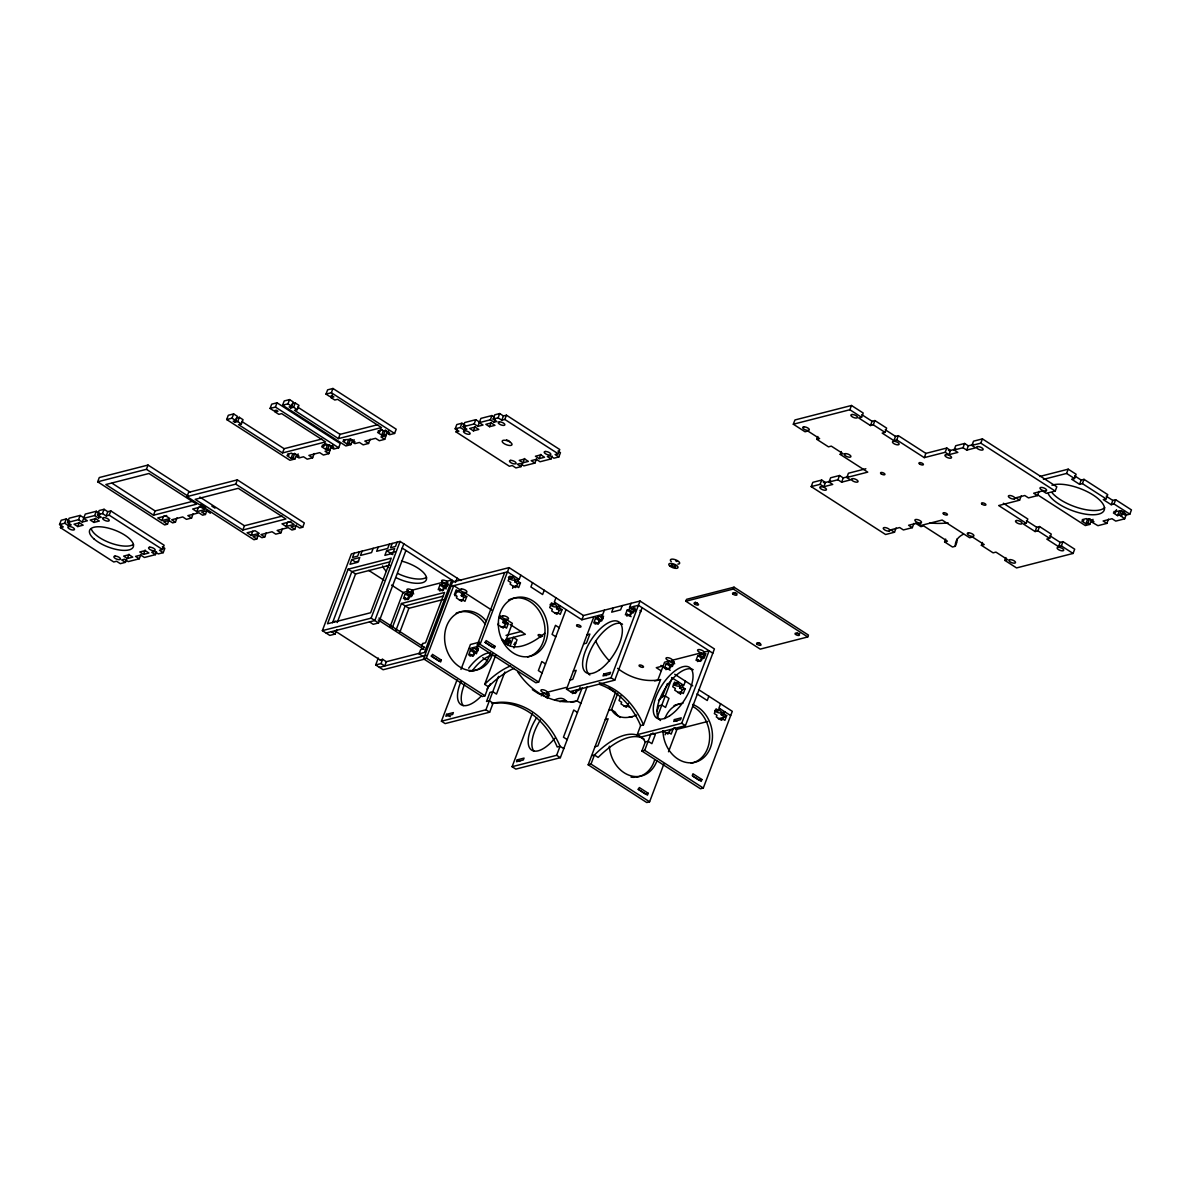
<?xml version="1.0" encoding="UTF-8"?>
<svg xmlns="http://www.w3.org/2000/svg" width="1191" height="1191" viewBox="0 0 1191 1191"><rect width="100%" height="100%" fill="white"/><g stroke="black" fill="none" stroke-linecap="round" stroke-linejoin="round"><path stroke-width="1.5" d="M422.701 643.512L421.644 646.356L422.731 643.512L425.529 642.783L444.541 592.478L401.441 603.509L392.271 627.806M61.515 524.814L60.443 527.658L63.272 526.928L59.55 524.546L61.158 520.273L66.279 518.963L70.001 521.36M59.55 524.546L64.671 523.221L66.279 518.963M64.671 523.221L68.393 525.618L71.222 524.903L67.5 522.507L69.108 518.234L80.154 515.42L83.861 517.802M68.393 525.618L69.465 522.775M67.5 522.507L78.532 519.678L80.154 515.42M77.757 526.571L83.147 525.186L79.425 522.789L74.05 524.174L77.757 526.571L79.38 522.313M78.532 519.678L82.253 522.075L85.261 514.095L96.307 511.267L100.029 513.663M169.077 519.931L167.469 524.189L164.641 524.918L97.677 481.804L99.285 477.546L148.026 465.056L190.084 492.121M82.253 522.075L87.375 520.765L83.653 518.368L94.699 515.539L96.307 511.267M93.925 522.432L99.315 521.048L95.593 518.651L90.203 520.035L93.925 522.432L95.533 518.174M94.699 515.539L98.421 517.936L101.25 517.207L97.528 514.81L99.136 510.552L104.079 509.286L107.786 511.683L110.808 510.909L164.12 545.24L162.497 549.498L159.49 550.272L163.212 552.669L164.82 548.396L162.348 546.803M98.421 517.936L99.493 515.093M97.528 514.81L102.456 513.544L104.079 509.286M102.456 513.544L106.178 515.941L107.786 511.683M106.178 515.941L109.185 515.167L110.808 510.909M97.677 481.804L146.419 469.314L148.026 465.056M60.443 527.658L113.755 561.988L116.584 561.259L120.306 563.656L125.427 562.346L126.499 559.502M127.363 558.505L132.737 557.12L129.03 554.723L123.641 556.108L127.363 558.505L128.97 554.232M153.505 515.212L196.604 504.165L148.949 473.497L105.865 484.529L153.505 515.212L155.113 510.939L192.823 501.277M125.427 562.346L121.705 559.949L124.534 559.219L128.256 561.616L139.287 558.787L140.895 554.53M143.516 554.366L148.905 552.981L145.183 550.584L139.794 551.969L143.516 554.366L145.123 550.093M161.887 520.601L169.896 518.547L165.802 515.911L157.778 517.966L161.887 520.601L163.495 516.343L166.695 515.524M139.287 558.787L135.566 556.391L140.687 555.08L144.409 557.477L155.455 554.649L156.527 551.805M167.469 524.189L163.748 521.792L168.869 520.482L172.591 522.879L175.419 522.164L177.027 517.891M258.402 534.744L256.78 539.002L253.966 539.731L187.002 496.617L188.61 492.359L237.351 479.869L304.315 522.983L302.708 527.241L299.7 528.015L295.978 525.618L291.036 526.884L294.758 529.28L296.365 525.023M296.544 454.724L294.936 458.982L289.919 460.262L226.677 419.545L228.285 415.287L233.63 413.917L237.351 416.314L235.744 420.572L233.228 421.227L234.865 422.284L237.694 421.554L241.416 423.951L243.024 419.694L239.302 417.297L236.473 418.011L234.865 422.284M175.419 522.164L171.698 519.767L182.729 516.939L186.451 519.336L191.572 518.025L193.18 513.753M226.677 419.545L232.022 418.175L233.63 413.917M196.783 511.668L204.792 509.614L200.698 506.964L192.689 509.019L196.783 511.668L198.391 507.396L201.592 506.577M237.694 421.554L239.302 417.297M191.572 518.025L187.85 515.629L198.897 512.8L202.619 515.197L205.433 514.467L207.055 510.21M187.002 496.617L235.744 484.127L237.351 479.869M275.151 411.952L277.95 411.237L276.312 410.18L273.796 410.821L270.074 408.424L271.697 404.166L277.027 402.796L340.269 443.514L338.661 447.786L333.659 449.067L331.798 447.861L332.87 445.032M270.074 408.424L275.419 407.069L277.027 402.796M354.069 439.598L352.998 442.427L355.007 441.921L350.898 439.285L343.41 439.866L344.899 440.819L342.889 441.34L346.998 443.975L348.606 439.717L350.601 439.196L352.462 440.402L350.854 444.66L345.837 445.94L282.595 405.223L284.202 400.965L289.547 399.595L293.269 401.992L291.661 406.25L289.145 406.89L290.783 407.947L293.611 407.233L297.333 409.63L298.941 405.357L295.219 402.96L292.391 403.689L290.783 407.947M282.595 405.223L287.939 403.853L289.547 399.595M242.83 530.025L285.914 518.978L238.274 488.31L195.19 499.342L242.83 530.025L244.438 525.752L282.148 516.105M293.611 407.233L295.219 402.96M251.212 535.414L259.221 533.36L255.112 530.724L247.103 532.779L251.212 535.414L252.82 531.156M241.416 423.951L238.587 424.666L282.505 452.952L284.113 448.694L321.823 439.032M294.981 453.607L292.971 454.113L291.497 453.161L287.493 454.188L288.966 455.141L286.971 455.662L291.066 458.297L292.673 454.039L294.683 453.518L299.075 456.242L297.08 456.763L298.152 453.92M291.066 458.297L293.075 457.791L294.683 453.518M256.78 539.002L253.073 536.62L258.179 535.295L261.901 537.692L264.73 536.977L266.337 532.705M332.155 394.787L331.083 397.63L333.882 396.916L332.244 395.859L329.728 396.499L326.006 394.102L327.614 389.844L332.959 388.474L396.201 429.192L394.593 433.45L389.576 434.745L387.715 433.539L388.787 430.695M326.006 394.102L331.351 392.732L332.959 388.474M264.73 536.977L261.008 534.58L272.054 531.752L275.776 534.149L280.897 532.839L282.505 528.566M286.108 526.482L294.117 524.427L290.023 521.777L281.999 523.832L286.108 526.482L287.716 522.209L290.917 521.39M297.08 456.763L298.941 457.954L303.511 456.778L307.233 459.175L312.623 457.806L314.23 453.533M331.262 445.836L329.639 450.094L327.793 448.888L325.783 449.409L321.674 446.759L323.684 446.253L324.756 443.409L333.793 447.354L331.798 447.861M325.783 449.409L327.391 445.151M327.793 448.888L329.401 444.63M312.623 457.806L308.901 455.409L319.679 452.64L323.401 455.036L328.79 453.667L330.398 449.394M297.333 409.63L294.505 410.344L338.423 438.63L340.031 434.358L377.741 424.696M346.998 443.975L348.993 443.454L350.601 439.196M352.998 442.427L354.858 443.633L359.444 442.457L363.166 444.853L368.555 443.469L370.163 439.211M387.179 431.499L385.571 435.772L383.71 434.566L381.701 435.087L377.607 432.437L379.601 431.931L380.688 429.088M381.701 435.087L383.323 430.814M383.71 434.566L385.318 430.308L389.725 433.033L387.715 433.539M368.555 443.469L364.833 441.072L375.597 438.318L379.319 440.715L384.708 439.33L386.316 435.072M336.755 629.786L335.147 634.059L329.803 635.413L322.359 630.635L351.36 553.919L400.102 541.429L460.857 580.538M348.129 569.194L327.51 623.771L370.609 612.725L391.229 558.147L348.129 569.194L355.573 573.973L389.695 565.234M351.762 559.591L349.99 564.281L358 562.226L359.771 557.537L351.762 559.591L355.484 561.973L358.685 561.155M354.174 553.19L352.566 557.448L357.687 556.137L359.295 551.88M332.527 622.744L351.851 571.591L389.561 561.929M362.124 551.15L360.516 555.423L371.562 552.594L373.17 548.322M337.217 622.565L355.573 573.973M378.291 547.011L376.669 551.284L387.715 548.456L389.323 544.183M386.658 550.644L384.887 555.348L392.896 553.294L394.668 548.589L386.658 550.644L392.866 554.634M392.152 543.468L390.544 547.726L395.486 546.461L397.094 542.203M322.359 630.635L371.116 618.144L400.102 541.429M403.823 543.825L374.837 620.541L326.081 633.031M369.493 621.91L373.215 624.307L378.559 622.938L405.937 550.48M457.15 429.088L456.079 431.931L458.892 431.202L455.185 428.82L456.793 424.547L461.914 423.237L465.636 425.634M455.185 428.82L460.292 427.495L461.914 423.237M460.292 427.495L464.014 429.891L466.842 429.177L463.12 426.78L464.743 422.522L475.775 419.694L479.497 422.076M464.014 429.891L465.085 427.063M424.904 659.04L383.115 669.744L375.671 664.95L378.291 658.057M390.023 627.002L403.049 592.508L408.066 591.212L411.788 593.609L410.984 595.738L407.262 593.356L405.253 593.862L403.481 598.567L405.491 598.046L407.962 599.639M405.491 598.046L404.851 599.743L408.855 598.716L409.496 597.019L411.49 596.512L413.277 591.808L411.267 592.329L412.071 590.2L442.784 582.325A3.499 1.355 20.7 0 0 446.997 583.664M407.262 593.356L408.066 591.212M381.016 663.581L382.624 659.323L386.346 661.72L384.738 665.977L381.016 663.581L375.671 664.95M395.993 630.203L405.163 605.906L442.873 596.244M407.62 599.43L408.796 596.304L411.997 595.485M407.798 599.386L408.975 596.259L405.253 593.862M463.12 426.78L474.167 423.951L475.775 419.694M473.393 430.844L478.782 429.46L475.06 427.063L469.671 428.447L473.393 430.844L475.001 426.586M399.863 632.183L408.885 608.303L443.007 599.564M474.167 423.951L477.889 426.348L480.896 418.383L491.943 415.555L494.414 417.148M477.889 426.348L483.01 425.038L479.288 422.641L490.32 419.813L491.943 415.555M489.561 426.706L494.935 425.321L491.213 422.924L485.839 424.309L489.561 426.706L491.168 422.448M490.32 419.813L494.042 422.21L496.87 421.48L493.148 419.083L494.756 414.825L499.699 413.56L503.421 415.957L506.428 415.183L559.74 449.513L558.132 453.771L555.125 454.545L558.847 456.942L560.455 452.669L557.969 451.076M494.042 422.21L495.114 419.366M493.148 419.083L498.091 417.818L499.699 413.56M498.091 417.818L501.813 420.215L503.421 415.957M447.459 581.789A3.499 1.355 20.7 0 0 442.799 580.121L442.218 580.211A3.499 1.355 20.7 0 0 442.635 582.22L446.506 584.721L445.702 586.85L441.98 584.453L439.97 584.975L438.199 589.664L440.208 589.158L442.68 590.751M440.208 589.158L439.568 590.855L443.573 589.828L444.213 588.131L446.208 587.61L447.995 582.92L445.985 583.426L446.789 581.297L451.806 580.017L424.428 652.474L419.083 653.829L420.691 649.571L423.207 648.931L423.922 647.055M441.98 584.453L442.784 582.325M501.813 420.215L504.82 419.44L506.428 415.183M442.516 590.498L443.692 587.371L446.893 586.538M514.184 668.374A71.326 31.785 -57.2 0 0 488.384 686.76L484.975 695.812L482.147 696.541L423.564 658.817L452.55 582.101L509.078 567.616L583.486 615.524L640.029 601.038L714.421 648.946L685.435 725.661L640.922 737.065L637.2 734.668L640.624 725.602L643.453 724.887L660.558 679.599A71.326 57.57 75.6 0 1 617.578 668.345M423.564 658.817L426.378 658.087L453.756 585.644L459.622 589.411L458.818 591.54L455.989 592.269M455.528 582.414L457.136 578.156M455.051 595.887L456.987 590.766M459.488 600.353L462.316 599.639L464.952 601.336L466.723 596.631L463.895 597.361L461.259 595.664L462.063 593.535L464.892 592.805L491.838 610.164M462.316 599.639L461.676 601.336L456.406 597.942L457.046 596.244L454.396 594.547L456.183 589.843L462.659 593.907M461.259 595.664L464.088 594.934L464.892 592.805M462.718 600.487L463.895 597.361M441.355 660.097L440.64 661.973L431.708 656.226L432.422 654.35L441.355 660.097L438.526 660.811L431.082 656.033M456.079 431.931L509.391 466.262L512.219 465.532L515.926 467.929L521.048 466.619L522.12 463.775M522.983 462.778L528.372 461.393L524.65 458.997L519.261 460.381L522.983 462.778L524.591 458.505M521.048 466.619L517.326 464.222L520.154 463.493L523.876 465.889L534.923 463.061L536.531 458.803M539.151 458.639L544.525 457.255L540.818 454.858L535.429 456.242L539.151 458.639L540.759 454.366M504.85 672.007L496.498 694.085L492.791 691.688L489.963 692.403L486.538 701.469L489.367 700.74L493.089 703.137L489.665 712.188L445.136 723.592L441.429 721.195L457.061 679.808M460.977 669.446L470.415 644.495L479.318 642.202L477.71 646.475L468.807 648.753M472.44 649.735L473.259 647.606L476.966 650.003L476.162 652.132L472.44 649.735L470.445 650.256L468.673 654.946L470.668 654.44L473.155 656.033M446.565 714.332L445.866 716.223L452.64 714.481L453.354 712.605L446.565 714.332L450.287 716.729M470.668 654.44L470.028 656.137L474.033 655.11L474.673 653.412L476.683 652.906L478.454 648.202L476.46 648.708L477.263 646.579M472.976 655.779L474.167 652.653L476.162 652.132M566.053 609.598L538.674 682.056L535.861 682.771L477.263 645.06L504.642 572.603M477.263 645.06L480.092 644.331L509.078 567.616M534.923 463.061L531.201 460.664L536.322 459.354L540.044 461.751L551.076 458.922L552.148 456.079M509.703 578.513L512.532 577.784L513.336 575.655M498.642 623.027L498.002 624.709L503.272 628.104L503.912 626.421L506.547 628.119L508.319 623.414L505.684 621.717L502.855 622.446L503.659 620.317L506.488 619.588L512.353 623.355L505.505 641.473A71.326 31.785 -57.2 0 0 507.723 644.51M500.414 618.323L500.637 615.821M512.562 588.294L513.202 586.597L516.031 585.883L518.666 587.58L520.437 582.875L517.802 581.178L514.974 581.908L515.777 579.779L518.606 579.049L517.802 581.178M516.031 585.883L515.375 587.565L510.105 584.171L510.745 582.488L508.11 580.791L509.897 576.087L512.532 577.784M516.418 586.731L517.609 583.605L520.437 582.875M520.795 575.164L519.187 579.422L507.47 571.874L450.927 586.359M495.069 646.341L494.354 648.217L485.422 642.47L486.136 640.579L495.069 646.341L492.24 647.055L484.797 642.262M505.684 621.717L506.488 619.588M504.314 627.27L505.49 624.144L508.319 623.414M488.384 686.76L484.677 684.363L495.798 654.931M510.537 642.217L508.066 640.624L508.87 638.48M506.101 640.311L508.587 641.904L507.768 644.033L504.061 641.651M508.289 644.807L510.061 640.103L508.066 640.624M532.511 582.712L530.903 586.969L542.62 594.517L544.227 590.245M441.429 721.195L485.943 709.791L498.567 676.399M510.21 645.582L513.321 637.349L517.043 639.746L513.931 647.978M555.944 597.793L554.336 602.05L581.878 619.782L602.795 614.422L604.403 610.164M551.299 605.281L554.128 604.566L554.932 602.438M556.569 608.69L557.373 606.547L560.202 605.832L559.398 607.961L556.569 608.69L559.204 610.388L562.033 609.658L560.261 614.348L557.626 612.65L554.798 613.38M557.626 612.65L556.971 614.348L551.701 610.953L552.341 609.256L549.706 607.559L551.493 602.869L554.128 604.566M558.013 613.514L559.204 610.388M587.103 686.894L560.351 757.699L515.822 769.103L512.1 766.706L532.317 713.23M517.251 759.843L516.537 761.719L523.325 759.992L524.04 758.101L517.251 759.843L519.738 761.436M543.126 695.246L543.93 693.117L547.652 695.514L546.848 697.643L543.126 695.246L541.131 695.767M549.617 695.812L547.131 694.219L547.934 692.09L566.201 687.415M547.369 698.402L549.14 693.713L547.131 694.219M581.878 619.782L583.486 615.524M642.128 607.693L614.764 680.15L570.236 691.554L566.514 689.157L593.892 616.7M597.54 617.697L598.344 615.568L602.065 617.965L601.261 620.094L597.54 617.697L595.545 618.203L593.758 622.908L595.768 622.387L598.254 623.995M595.768 622.387L595.128 624.084L599.133 623.057L599.773 621.374L601.783 620.853L603.554 616.149L601.544 616.67L602.348 614.541M598.076 623.742L599.267 620.6L601.261 620.094M575.447 693.445L572.96 691.852L572.32 693.549L576.325 692.522L576.965 690.825L578.975 690.304L580.151 687.177M575.268 693.192L576.459 690.065M512.1 766.706L556.629 755.302L560.053 746.251A71.326 57.57 75.6 0 0 493.089 703.137M582.131 687.788L577.159 700.963L574.33 701.693A71.326 57.57 75.6 0 1 571.144 702.214M613.32 607.886L611.698 612.144L620.6 609.866L622.223 605.594M629.146 609.598L629.95 607.47L633.672 609.866L632.868 611.995L629.146 609.598L627.151 610.105L625.379 614.809L627.374 614.303L631.096 616.685M603.748 674.076L603.033 675.952L609.822 674.21L610.536 672.334L603.748 674.076L606.219 675.669M631.126 603.316L629.503 607.589L638.421 605.296L712.813 653.204M627.374 614.303L626.734 615.985L630.739 614.958L631.379 613.276L633.389 612.755L635.16 608.065L633.15 608.571L633.969 606.442M629.682 615.643L630.873 612.502L632.868 611.995M566.514 689.157L611.043 677.753L640.029 601.038M663.938 763.848L649.601 801.796L646.773 802.526L588.175 764.801L615.553 692.358M588.175 764.801L591.004 764.086L594.428 755.02A71.326 31.785 -57.2 0 1 645.314 741.993L648.142 741.264L651.864 743.66L655.288 734.609L652.802 733.016M617.772 693.281L611.549 709.747L608.72 710.461M620.809 695.842L619.022 700.531L621.657 702.228L621.017 703.926L626.302 707.32L626.942 705.623L629.577 707.32M627.344 706.486L628.52 703.345M685.822 601.232L686.537 599.341L734.028 587.178L808.436 635.086L807.721 636.962L760.23 649.125L685.822 601.232L733.314 589.054L807.721 636.962M654.544 680.85A71.326 57.57 75.6 0 0 657.73 680.329L664.578 662.211L669.029 661.079L672.751 663.461L671.947 665.605L669.938 666.111L666.216 663.715L664.444 668.419L666.454 667.898L670.176 670.295M666.454 667.898L665.814 669.595L669.818 668.568L670.459 666.871L672.453 666.365L674.24 661.66L672.23 662.181L673.034 660.052L700.636 652.981L704.357 655.378L703.553 657.506L701.544 658.013L697.837 655.616L696.05 660.32L698.06 659.799L700.531 661.407M666.216 663.715L668.225 663.208L669.029 661.079M668.761 669.238L669.938 666.111M698.611 689.634L732.286 711.325L703.3 788.04L700.472 788.77L641.889 751.045L645.314 741.993M657.075 710.863L659.01 705.772L661.824 705.042L665.546 707.439L668.97 698.373L665.248 695.991L662.419 696.705A71.326 31.785 -57.2 0 1 658.504 700.472M662.419 696.705L667.407 683.53M641.889 751.045L644.718 750.33L651.001 733.716M657.343 716.922L672.096 677.873M674.329 684.497L677.158 683.768L677.962 681.639M679.599 687.892L680.403 685.763L683.232 685.033L682.428 687.162L679.599 687.892L682.235 689.589L685.063 688.86L683.292 693.564L680.642 691.867L677.828 692.596M680.642 691.867L680.001 693.564L674.731 690.17L675.371 688.472L672.736 686.775L674.508 682.071L677.158 683.768M665.069 734.832L665.709 733.135L668.538 732.405L671.173 734.103L672.945 729.413L670.116 730.128L668.94 733.269M680.463 694.293L682.235 689.589M685.42 681.148L683.813 685.42L671.575 677.53M668.538 732.405L667.898 734.103L662.613 730.708M674.434 719.587L673.719 721.463L680.508 719.721L681.207 717.845L674.434 719.587L676.905 721.18M698.06 659.799L697.42 661.496L701.425 660.469L702.065 658.772L704.075 658.266L705.846 653.561L703.836 654.082L704.64 651.953L709.092 650.807L681.714 723.265L637.2 734.668M697.837 655.616L699.832 655.11L700.636 652.981M648.202 793.266L647.487 795.141L638.555 789.395L639.269 787.519L648.202 793.266L645.373 793.995L637.929 789.201M700.368 661.154L701.544 658.013M668.493 751.774L676.979 729.354L674.046 727.463M817.845 436.472L816.773 439.315L819.587 438.586L807.87 431.038L805.042 431.767L793.325 424.219L794.948 419.961L851.476 405.476L863.192 413.024L861.584 417.282L858.756 418.011L870.472 425.544L873.301 424.83L885.017 432.363L886.625 428.105L874.909 420.557L872.095 421.286L861.837 414.691M733.314 589.054L734.028 587.178M708.853 696.244L707.246 700.502L697.003 693.906M720.57 703.792L718.962 708.05L730.678 715.597M715.925 711.28L718.754 710.551L719.558 708.422M721.195 714.674L721.999 712.546L724.828 711.816L724.024 713.945L721.195 714.674L723.83 716.372L726.659 715.642L724.887 720.347L722.237 718.649L719.424 719.379M722.237 718.649L721.597 720.347L716.327 716.952L716.967 715.255L714.332 713.558L716.104 708.853L718.754 710.551M722.639 719.498L723.83 716.372M896.108 527.97L894.501 532.228L885.598 534.506L811.19 486.613L812.813 482.34L821.716 480.062L825.437 482.459L830.767 481.09M701.901 779.51L701.201 781.385L692.269 775.639L692.983 773.763L701.901 779.51L699.072 780.224L693.132 776.398M811.19 486.613L820.108 484.32L821.716 480.062M793.325 424.219L849.868 409.734L851.476 405.476M820.108 484.32L823.815 486.717L825.437 482.459M823.815 486.717L832.717 484.439L829.01 482.042L830.618 477.785L839.521 475.507L843.243 477.904L848.587 476.534M865.857 468.763L848.424 473.229L846.816 477.487L867.733 472.127L840.206 454.396L841.278 451.553M829.01 482.042L837.913 479.765L839.521 475.507M837.913 479.765L841.635 482.161L843.243 477.904M870.472 425.544L872.095 421.286M873.301 424.83L874.909 420.557M885.017 432.363L882.189 433.092L893.905 440.64L895.528 436.382L898.342 435.653L925.883 453.384L946.8 448.024L950.522 450.421L955.867 449.052M893.905 440.64L896.734 439.911L898.342 435.653M896.734 439.911L924.276 457.642L925.883 453.384M894.501 532.228L890.779 529.831L899.681 527.553L903.403 529.95L912.306 527.673L913.929 523.4M924.276 457.642L945.192 452.282L946.8 448.024M945.192 452.282L948.914 454.679L950.522 450.421M948.914 454.679L957.817 452.401L954.095 450.004L955.718 445.732L964.621 443.454L968.328 445.851L973.672 444.481M954.095 450.004L962.998 447.727L964.621 443.454M962.998 447.727L966.72 450.109L968.328 445.851M966.72 450.109L975.623 447.831L971.901 445.434L973.523 441.176L982.426 438.898L1056.819 486.806L1055.211 491.064L1046.308 493.342L1042.587 490.945L1033.684 493.223L1037.406 495.62L1039.014 491.362M971.901 445.434L980.818 443.156L982.426 438.898M963.564 534.163A71.326 27.646 20.7 0 0 955.316 546.282L952.502 547.011L944.597 541.92L945.669 539.076M955.316 546.282L956.939 542.024A71.326 27.646 20.7 0 1 957.177 538.823M1005.904 557.552L1004.832 560.38L1007.646 559.666L995.929 552.118L993.115 552.847L981.384 545.299L982.471 542.456M1003.343 503.257L1027.818 519.008L1026.21 523.266L998.683 505.55L1019.6 500.19L1021.208 495.918M1026.21 523.266L1023.382 523.995L1035.098 531.543L1036.706 527.285L1039.535 526.556L1051.251 534.104L1049.643 538.362L1046.815 539.091L1058.531 546.624L1061.36 545.91L1073.076 553.443L1074.684 549.185L1062.967 541.637L1060.154 542.367L1049.896 535.771M1035.098 531.543L1037.927 530.814L1039.535 526.556M1043.45 479.363L1066.6 473.437L1068.208 469.18L1076.113 474.256L1074.505 478.529L1071.677 479.244L1079.582 484.335L1082.411 483.62L1106.126 498.88L1107.734 494.622L1084.018 479.348L1081.19 480.077L1074.61 475.834M1079.582 484.335L1081.19 480.077M1058.531 546.624L1060.154 542.367M1082.411 483.62L1084.018 479.348M1061.36 545.91L1062.967 541.637M1089.825 519.038L1087.815 519.559L1086.341 518.606L1082.336 519.633L1083.81 520.586L1081.815 521.092L1085.909 523.727L1087.517 519.47L1089.527 518.963L1093.919 521.673L1091.924 522.194L1092.996 519.35M1085.909 523.727L1087.919 523.221L1089.527 518.963M1037.51 494.771L1085.329 525.559L1089.78 524.412L1091.388 520.154M1106.126 498.88L1103.298 499.61L1111.203 504.701L1112.811 500.443L1115.639 499.714L1131.45 509.897L1129.842 514.155L1125.391 515.286L1123.53 514.095L1124.602 511.252M1091.924 522.194L1097.938 525.678L1106.856 523.385L1108.464 519.127M1111.203 504.701L1114.032 503.972L1115.639 499.714M1117.515 515.629L1119.123 511.371L1121.133 510.865L1122.994 512.056L1121.386 516.313L1119.525 515.122L1117.515 515.629L1113.421 512.993L1115.416 512.487L1116.488 509.644M1119.525 515.122L1121.133 510.865M1121.475 515.018L1122.994 512.056M1106.856 523.385L1103.134 520.988L1112.037 518.71L1115.759 521.107L1124.661 518.829L1126.269 514.572L1122.547 512.175M282.505 452.952L325.59 441.906L281.671 413.634L278.873 414.349L275.136 411.967M338.423 438.63L381.522 427.584L337.604 399.313L334.79 400.027L331.053 397.63M382.132 429.951L378.128 430.978L379.601 431.931M329.699 444.719L322.21 445.3L323.684 446.253M385.616 430.383L383.621 430.904L380.584 429.058M329.639 450.094L325.069 451.27L328.79 453.667M385.571 435.772L380.986 436.933L384.708 439.33M163.212 552.669L158.284 553.919L154.562 551.537L151.733 552.252L155.455 554.649M558.847 456.942L553.904 458.207L550.182 455.811L547.354 456.525L551.076 458.922M294.758 529.28L291.929 530.01L288.207 527.613L277.175 530.442L280.897 532.839M390.38 553.041L395.189 551.805M840.206 454.396L843.034 453.667L831.303 446.134L828.489 446.848L816.773 439.315M841.635 482.161L850.538 479.884L846.816 477.487M409.6 594.175L413.009 593.297M444.749 585.168L447.578 584.453M332.84 621.896L335.668 621.181M1039.713 476.474L1068.208 469.18M501.083 627.136L503.912 626.421M380.123 659.963L382.624 659.323M385.631 661.898L419.753 653.159M1037.406 495.62L1028.503 497.898L1024.781 495.516L1015.878 497.793L1019.6 500.19M379.393 667.347L426.408 655.303M506.026 635.369L521.718 631.349M506.16 639.18L525.335 634.267L510.046 624.412M508.587 641.904L505.654 640.43M633.672 609.866L630.754 608.378M944.597 541.92L947.411 541.19L923.695 525.931L920.881 526.645L915.611 523.251M587.059 634.818L589.873 634.088L586.463 643.155L583.635 643.869M981.384 545.299L984.213 544.57L972.496 537.037L969.668 537.751L942.141 520.035L921.209 525.395L917.502 522.998L908.599 525.276L912.306 527.673M1123.53 514.095L1125.525 513.589L1121.431 510.939L1113.942 511.535L1115.416 512.487M1121.386 516.313L1124.661 518.829M573.362 671.039L576.191 670.325L572.767 679.376L569.938 680.106M1073.076 553.443L1016.548 567.928L1004.832 560.38M539.478 694.264L543.93 693.117M663.253 665.903L656.286 667.689L660.871 670.637M704.357 655.378L701.439 653.889M570.965 692.358L572.96 691.852M657.73 680.329L660.558 679.599M624.114 706.352L626.942 705.623M605.296 719.528L608.125 718.798L597.852 745.968L595.024 746.697M675.907 729.621L707.722 721.478M718.322 718.754L725.379 716.952M591.599 755.749L594.428 755.02L598.15 757.416A71.326 31.785 -57.2 0 1 644.063 739.03M603.137 616.893L603.197 616.893A3.499 1.355 20.7 0 0 603.271 618.68M510.239 640.758L509.644 640.847A3.499 1.355 20.7 0 0 509.778 642.634M478.038 648.946L478.112 648.931A3.499 1.355 20.7 0 0 478.172 650.733M1106.231 496.2L1112.811 500.443M1066.6 473.437L1074.505 478.529M1114.032 503.972L1129.842 514.155M980.818 443.156L1055.211 491.064M1087.919 523.221L1089.78 524.412M885.27 429.772L895.528 436.382M1026.463 520.675L1036.706 527.285M849.868 409.734L861.584 417.282M1037.927 530.814L1049.643 538.362M504.82 419.44L558.132 453.771M331.351 392.732L394.593 433.45M633.15 608.571L635.637 610.164M699.832 655.11L703.553 657.506M627.151 610.105L630.873 612.502M297.631 407.054L340.031 434.358M287.939 403.853L291.661 406.25M348.993 443.454L350.854 444.66M672.23 662.181L674.716 663.774M275.419 407.069L338.661 447.786M668.225 663.208L671.947 665.605M595.545 618.203L599.267 620.6M660.945 665.397L664.012 667.362M674.716 674.255L692.745 685.867M559.398 607.961L562.033 609.658M682.428 687.162L685.063 688.86M724.024 713.945L726.659 715.642M514.974 581.908L517.609 583.605M241.713 421.391L284.113 448.694M559.219 627.717L555.497 625.32L552.073 634.371L555.795 636.768M232.022 418.175L235.744 420.572M293.075 457.791L294.936 458.982M611.043 677.753L614.764 680.15M681.714 723.265L685.435 725.661M402.216 548.083L454.277 581.61M445.985 583.426L448.471 585.034M464.088 594.934L466.723 596.631M499.327 617.519L505.446 621.464M608.914 688.085L615.032 692.016M502.855 622.446L505.49 624.144M439.97 584.975L446.178 588.964M545.523 663.938L541.801 661.541L538.377 670.593L542.099 672.989M505.505 641.473L501.783 639.076A71.326 31.785 -57.2 0 0 544.793 633.255M411.267 592.329L413.753 593.922M580.88 703.36L577.159 700.963A71.326 57.57 75.6 0 1 517.609 671.739M235.744 484.127L302.708 527.241M368.689 570.385L383.934 580.181M391.541 585.094L403.734 592.939M480.092 644.331L538.674 682.056M644.718 750.33L703.3 788.04M577.456 712.412L573.734 710.03L563.462 737.199L567.184 739.581M401.441 603.509L408.885 608.303M473.452 651.745L476.549 653.74M482.757 657.73L487.402 660.722M532.347 689.663L538.555 693.653M470.445 650.256L474.167 652.653M199.865 497.064L244.438 525.752M211.879 506.16L214.99 508.17M378.902 618.069L424.591 647.487M146.419 469.314L188.476 496.394M200.922 504.403L205.596 507.426M378.187 619.945L423.877 649.363M210.375 513.202L206.653 510.805L201.726 512.07L205.433 514.467M371.116 618.144L378.559 622.938M426.378 658.087L484.975 695.812M591.004 764.086L649.601 801.796M419.083 653.829L422.805 656.226M563.76 748.648L560.053 746.251L557.224 746.98A71.326 57.57 75.6 0 0 491.838 703.568M485.943 709.791L489.665 712.188M556.629 755.302L560.351 757.699M112.088 483.233L155.113 510.939M335.088 630.977L380.792 660.41M331.426 631.662L335.147 634.059M109.185 515.167L162.497 549.498M635.443 610.998L634.877 610.581A3.499 1.355 20.7 0 1 634.148 609.301M671.292 561.661A4.943 1.92 20.7 0 1 672.2 559.115A4.943 1.92 20.7 0 1 678.736 561.557A4.943 1.92 20.7 0 1 677.843 564.117M675.833 560.961A2.367 0.923 20.7 0 1 676.771 561.557M823.383 482.489A3.499 1.355 20.7 0 1 825.065 482.891M948.468 450.436A3.499 1.355 20.7 0 1 950.165 450.853M554.827 738.286A30.192 13.458 -57.2 0 1 530.412 749.05A30.192 13.458 -57.2 0 1 536.665 717.607M554.544 699.995A30.192 13.458 -57.2 0 1 565.933 700.799M533.896 751.164A30.192 13.458 -57.2 0 1 540.386 720.004M559.874 701.693A30.192 13.458 -57.2 0 1 566.797 701.142M490.394 683.753A30.192 13.458 -57.2 0 1 486.985 689.068M481.134 696.169A30.192 13.458 -57.2 0 1 460.783 704.506A30.192 13.458 -57.2 0 1 460.902 681.684M468.673 668.211A30.192 13.458 -57.2 0 1 488.504 652.966M463.21 705.653A30.192 13.458 -57.2 0 1 464.624 684.081M472.395 670.607A30.192 13.458 -57.2 0 1 490.752 655.675M636.634 715.091A71.326 31.785 -57.2 0 1 611.549 709.747L615.256 712.144A71.326 31.785 -57.2 0 0 620.228 717.488M674.017 705.623A30.192 24.371 75.6 0 1 680.15 703.926M692.939 706.591A30.192 24.371 75.6 0 1 709.628 737.869A30.192 24.371 75.6 0 1 691.167 763.208M692.641 704.462A30.192 24.371 75.6 0 1 712.292 739.641A30.192 24.371 75.6 0 1 686.611 762.508A30.192 24.371 75.6 0 1 662.94 730.902M664.861 718.62A30.192 24.371 75.6 0 1 682.979 703.196M634.297 777.306A30.192 24.371 75.6 0 1 631.051 777.142M654.588 760.037A30.192 24.371 75.6 0 1 635.89 777.202M656.837 761.049A30.192 24.371 75.6 0 1 630.173 775.594A30.192 24.371 75.6 0 1 609.316 746.236M629.265 716.967A30.192 24.371 75.6 0 1 632.481 716.878M609.598 661.154A71.326 57.57 75.6 0 1 595.56 640.832M589.843 675.014A30.192 13.458 -57.2 0 1 594.86 642.366A30.192 13.458 -57.2 0 1 622.521 624.233M660.529 720.525A30.192 13.458 -57.2 0 1 665.546 687.862A30.192 13.458 -57.2 0 1 693.207 669.729M599.267 682.741A71.326 57.57 75.6 0 1 643.453 724.887M599.683 684.483A71.326 57.57 75.6 0 1 640.624 725.602M484.677 684.363A71.326 31.785 -57.2 0 1 510.477 665.977M492.598 653.933A30.192 24.371 75.6 0 1 457.806 665.561A30.192 24.371 75.6 0 1 449.156 621.032A30.192 24.371 75.6 0 1 486.196 621.017M490.29 652.862A30.192 24.371 75.6 0 1 469.105 671.322M456.183 613.171A30.192 24.371 75.6 0 1 485.169 624.203M508.438 600.1A30.192 24.371 75.6 0 1 543.081 619.007A30.192 24.371 75.6 0 1 527.568 656.985M541.235 636.962A2.367 0.923 20.7 0 1 538.213 635.428A2.367 0.923 20.7 0 1 539.806 634.669A2.367 0.923 20.7 0 1 542.56 636.336M550.138 604.403A3.499 1.355 20.7 0 0 555.497 606.963L556.093 606.874A3.499 1.355 20.7 0 0 555.959 605.088L555.334 604.641A3.499 1.355 20.7 0 0 552.862 603.614M508.706 576.935A3.499 1.355 20.7 0 0 509.867 578.975A3.499 1.355 20.7 0 0 513.902 580.181L514.497 580.106A3.499 1.355 20.7 0 0 514.363 578.305L513.738 577.858A3.499 1.355 20.7 0 0 512.13 577.084M514.899 642.425A3.499 1.355 20.7 0 1 513.708 644.257M714.764 710.387A3.499 1.355 20.7 0 0 720.123 712.962L720.719 712.873A3.499 1.355 20.7 0 0 720.585 711.087L719.96 710.625A3.499 1.355 20.7 0 0 718.352 709.866M673.406 684.051A3.499 1.355 20.7 0 0 678.528 686.18L679.123 686.09A3.499 1.355 20.7 0 0 678.989 684.304L678.364 683.842A3.499 1.355 20.7 0 0 676.756 683.083M639.999 610.373A3.499 1.355 20.7 0 1 640.133 612.159M948.051 522.819A71.326 27.646 20.7 0 1 929.933 522.968M1104.742 507.574A30.192 11.702 20.7 0 1 1079.895 508.304A30.192 11.702 20.7 0 1 1052.174 492.895M1051.966 485.243A30.192 11.702 20.7 0 1 1097.119 497.838A30.192 11.702 20.7 0 1 1088.991 514.601A30.192 11.702 20.7 0 1 1048.05 493.327M736.857 593.371A2.367 0.923 20.7 0 1 734.132 592.537M760.409 643.438A2.367 0.923 20.7 0 1 758.176 642.619M697.345 603.093A2.367 0.923 20.7 0 1 695.261 602.08M799.757 633.552A2.367 0.923 20.7 0 1 797.136 633.061M509.048 440.819A5.211 2.025 20.7 0 1 506.547 439.821M133.511 544.361A23.344 9.052 20.7 0 1 110.301 542.932A23.344 9.052 20.7 0 1 91.216 528.73M401.516 561.065A23.344 9.052 20.7 0 1 426.393 579.585A23.344 9.052 20.7 0 1 396.141 577.724M385.929 570.846A23.344 9.052 20.7 0 1 382.624 565.904M426.542 577.278A23.344 9.052 20.7 0 1 397.749 573.466M388.653 567.601A23.344 9.052 20.7 0 1 386.569 565.546M412.875 592.463A3.499 1.355 20.7 0 1 408.26 591.346A3.499 1.355 20.7 0 1 407.501 589.098L408.096 589.009A3.499 1.355 20.7 0 1 412.756 590.676M499.431 421.867L498.835 421.956A3.499 1.355 20.7 0 0 499.252 423.966A3.499 1.355 20.7 0 0 503.629 425.41L504.21 425.321A3.499 1.355 20.7 0 0 503.793 423.296A3.499 1.355 20.7 0 0 499.431 421.867M464.713 430.755L464.118 430.844A3.499 1.355 20.7 0 0 464.55 432.869A3.499 1.355 20.7 0 0 468.912 434.298L469.492 434.209A3.499 1.355 20.7 0 0 469.075 432.199A3.499 1.355 20.7 0 0 464.713 430.755M545.418 451.478L544.823 451.568A3.499 1.355 20.7 0 0 545.255 453.577A3.499 1.355 20.7 0 0 549.617 455.022L550.197 454.932A3.499 1.355 20.7 0 0 549.78 452.908A3.499 1.355 20.7 0 0 545.418 451.478M103.796 517.594L103.2 517.683A3.499 1.355 20.7 0 0 103.632 519.693A3.499 1.355 20.7 0 0 107.994 521.137L108.589 521.048A3.499 1.355 20.7 0 0 108.158 519.023A3.499 1.355 20.7 0 0 103.796 517.594M510.701 460.366L510.105 460.455A3.499 1.355 20.7 0 0 512.19 463.359A3.499 1.355 20.7 0 0 516.001 462.793A3.499 1.355 20.7 0 0 510.701 460.366M69.078 526.482L68.497 526.571A3.499 1.355 20.7 0 0 68.914 528.596A3.499 1.355 20.7 0 0 73.276 530.025L73.872 529.935A3.499 1.355 20.7 0 0 73.44 527.926A3.499 1.355 20.7 0 0 69.078 526.482M852.101 414.498L851.505 414.587A3.499 1.355 20.7 0 0 851.937 416.612A3.499 1.355 20.7 0 0 856.299 418.041L856.895 417.952A3.499 1.355 20.7 0 0 856.761 416.165L856.135 415.719A3.499 1.355 20.7 0 0 852.101 414.498M803.895 426.854L803.3 426.944A3.499 1.355 20.7 0 0 803.434 428.73L804.059 429.177A3.499 1.355 20.7 0 0 808.093 430.398L808.674 430.308A3.499 1.355 20.7 0 0 808.257 428.284A3.499 1.355 20.7 0 0 803.895 426.854M149.783 547.205L149.188 547.294A3.499 1.355 20.7 0 0 149.619 549.304A3.499 1.355 20.7 0 0 153.981 550.748L154.577 550.659A3.499 1.355 20.7 0 0 154.145 548.634A3.499 1.355 20.7 0 0 149.783 547.205M115.065 556.093L114.485 556.182A3.499 1.355 20.7 0 0 116.554 559.085A3.499 1.355 20.7 0 0 120.38 558.519A3.499 1.355 20.7 0 0 115.065 556.093M893.697 441.28L893.101 441.37A3.499 1.355 20.7 0 0 893.533 443.394A3.499 1.355 20.7 0 0 897.895 444.824L898.49 444.734A3.499 1.355 20.7 0 0 898.356 442.948L897.731 442.501A3.499 1.355 20.7 0 0 893.697 441.28M845.491 453.637L844.895 453.726A3.499 1.355 20.7 0 0 845.029 455.513L845.655 455.959A3.499 1.355 20.7 0 0 849.689 457.18L850.27 457.091A3.499 1.355 20.7 0 0 849.853 455.066A3.499 1.355 20.7 0 0 845.491 453.637M977.737 446.565L977.141 446.655A3.499 1.355 20.7 0 0 977.275 448.441L977.9 448.903A3.499 1.355 20.7 0 0 982.247 450.079A3.499 1.355 20.7 0 0 982.396 448.233L981.771 447.786A3.499 1.355 20.7 0 0 977.737 446.565M946.13 454.664L945.535 454.754A3.499 1.355 20.7 0 0 945.669 456.54L946.294 457.002A3.499 1.355 20.7 0 0 950.641 458.178A3.499 1.355 20.7 0 0 950.79 456.332L950.15 455.87A3.499 1.355 20.7 0 0 946.13 454.664M852.637 478.618L852.041 478.708A3.499 1.355 20.7 0 0 852.175 480.494L852.801 480.941A3.499 1.355 20.7 0 0 857.148 482.132A3.499 1.355 20.7 0 0 857.297 480.286L856.671 479.824A3.499 1.355 20.7 0 0 852.637 478.618M821.031 486.717L820.435 486.791A3.499 1.355 20.7 0 0 820.569 488.578L821.195 489.039A3.499 1.355 20.7 0 0 825.542 490.216A3.499 1.355 20.7 0 0 825.691 488.37L825.065 487.923A3.499 1.355 20.7 0 0 821.031 486.717M1045.966 490.871L1045.385 490.96A3.499 1.355 20.7 0 1 1041.351 489.754L1040.726 489.293A3.499 1.355 20.7 0 1 1040.874 487.447A3.499 1.355 20.7 0 1 1045.207 488.623L1045.847 489.084A3.499 1.355 20.7 0 1 1045.966 490.871M1014.36 498.969L1013.779 499.059A3.499 1.355 20.7 0 1 1009.745 497.838L1009.119 497.391A3.499 1.355 20.7 0 1 1009.253 495.545A3.499 1.355 20.7 0 1 1013.601 496.721L1014.241 497.183A3.499 1.355 20.7 0 1 1014.36 498.969M461.498 588.994L460.902 589.083A3.499 1.355 20.7 0 0 461.036 590.87L461.661 591.332A3.499 1.355 20.7 0 0 465.696 592.537L466.276 592.448A3.499 1.355 20.7 0 0 465.86 590.438A3.499 1.355 20.7 0 0 461.498 588.994M920.881 522.923L920.286 522.998A3.499 1.355 20.7 0 1 916.251 521.792L915.626 521.345A3.499 1.355 20.7 0 1 915.775 519.499A3.499 1.355 20.7 0 1 920.122 520.675L920.747 521.122A3.499 1.355 20.7 0 1 920.881 522.923M889.275 531.007L888.68 531.097A3.499 1.355 20.7 0 1 884.645 529.891L884.02 529.429A3.499 1.355 20.7 0 1 884.169 527.583A3.499 1.355 20.7 0 1 888.516 528.774L889.141 529.221A3.499 1.355 20.7 0 1 889.275 531.007M1016.727 520.497L1016.131 520.586A3.499 1.355 20.7 0 0 1016.563 522.596A3.499 1.355 20.7 0 0 1020.925 524.04L1021.521 523.951A3.499 1.355 20.7 0 0 1021.387 522.164L1020.761 521.703A3.499 1.355 20.7 0 0 1016.727 520.497M968.521 532.839L967.926 532.928A3.499 1.355 20.7 0 0 968.06 534.714L968.685 535.176A3.499 1.355 20.7 0 0 972.719 536.382L973.3 536.292A3.499 1.355 20.7 0 0 972.883 534.283A3.499 1.355 20.7 0 0 968.521 532.839M503.093 615.777L502.498 615.866A3.499 1.355 20.7 0 0 502.632 617.653L503.257 618.099A3.499 1.355 20.7 0 0 507.292 619.32L507.872 619.231A3.499 1.355 20.7 0 0 507.455 617.206A3.499 1.355 20.7 0 0 503.093 615.777M1058.323 547.279L1057.727 547.369A3.499 1.355 20.7 0 0 1058.159 549.379A3.499 1.355 20.7 0 0 1062.521 550.823L1063.116 550.733A3.499 1.355 20.7 0 0 1062.982 548.947L1062.357 548.485A3.499 1.355 20.7 0 0 1058.323 547.279M1010.117 559.621L1009.521 559.71A3.499 1.355 20.7 0 0 1009.655 561.497L1010.281 561.958A3.499 1.355 20.7 0 0 1014.315 563.164L1014.896 563.075A3.499 1.355 20.7 0 0 1014.479 561.065A3.499 1.355 20.7 0 0 1010.117 559.621M703.568 653.01L702.988 653.1A3.499 1.355 20.7 0 1 698.953 651.894L698.328 651.432A3.499 1.355 20.7 0 1 698.477 649.586A3.499 1.355 20.7 0 1 702.809 650.777L703.449 651.224A3.499 1.355 20.7 0 1 703.568 653.01M671.962 661.109L671.382 661.199A3.499 1.355 20.7 0 1 667.347 659.993L666.722 659.531A3.499 1.355 20.7 0 1 666.856 657.685A3.499 1.355 20.7 0 1 671.203 658.876L671.843 659.323A3.499 1.355 20.7 0 1 671.962 661.109M546.877 693.162L546.282 693.236A3.499 1.355 20.7 0 1 542.247 692.031L541.622 691.584A3.499 1.355 20.7 0 1 541.771 689.738A3.499 1.355 20.7 0 1 546.118 690.914L546.743 691.375A3.499 1.355 20.7 0 1 546.877 693.162M510.344 442.263L509.272 441.623A5.211 2.025 20.7 0 0 503.004 440.372A5.211 2.025 20.7 0 0 503.853 443.439L504.924 444.079A5.211 2.025 20.7 0 0 511.207 445.33A5.211 2.025 20.7 0 0 510.344 442.263M669.684 565.933A4.943 1.92 20.7 0 0 677.709 568.018A4.943 1.92 20.7 0 0 672.826 563.685A4.943 1.92 20.7 0 0 669.684 565.933M671.664 565.933A2.367 0.923 20.7 0 0 675.491 566.886A2.367 0.923 20.7 0 0 673.064 564.802A2.367 0.923 20.7 0 0 671.664 565.933M943.48 513.931A2.367 0.923 20.7 0 0 947.321 514.884A2.367 0.923 20.7 0 0 944.895 512.815A2.367 0.923 20.7 0 0 943.48 513.931M981.935 504.091A2.367 0.923 20.7 0 0 985.776 505.044A2.367 0.923 20.7 0 0 983.334 502.959A2.367 0.923 20.7 0 0 981.935 504.091M919.437 463.85A2.367 0.923 20.7 0 0 923.263 464.803A2.367 0.923 20.7 0 0 920.837 462.718A2.367 0.923 20.7 0 0 919.437 463.85M880.983 473.69A2.367 0.923 20.7 0 0 884.824 474.643A2.367 0.923 20.7 0 0 882.397 472.574A2.367 0.923 20.7 0 0 880.983 473.69M598.924 670.325A30.192 13.458 -57.2 0 0 621.181 624.575A30.192 13.458 -57.2 0 0 587.297 646.787A30.192 13.458 -57.2 0 0 598.924 670.325M669.61 715.836A30.192 13.458 -57.2 0 0 691.867 670.086A30.192 13.458 -57.2 0 0 657.983 692.299A30.192 13.458 -57.2 0 0 669.61 715.836M498.925 617.37A30.192 24.371 75.6 0 0 530.397 656.256A30.192 24.371 75.6 0 0 539.91 607.261A30.192 24.371 75.6 0 0 498.925 617.37M639.537 666.231A2.367 0.923 20.7 0 0 643.378 667.183A2.367 0.923 20.7 0 0 640.937 665.099A2.367 0.923 20.7 0 0 639.537 666.231M577.04 625.99A2.367 0.923 20.7 0 0 580.866 626.942A2.367 0.923 20.7 0 0 578.439 624.858A2.367 0.923 20.7 0 0 577.04 625.99M733.001 594.101A2.367 0.923 20.7 0 0 736.827 595.053A2.367 0.923 20.7 0 0 734.4 592.984A2.367 0.923 20.7 0 0 733.001 594.101M757.044 644.197A2.367 0.923 20.7 0 0 760.885 645.15A2.367 0.923 20.7 0 0 758.459 643.066A2.367 0.923 20.7 0 0 757.044 644.197M694.547 603.956A2.367 0.923 20.7 0 0 698.388 604.909A2.367 0.923 20.7 0 0 695.961 602.825A2.367 0.923 20.7 0 0 694.547 603.956M795.499 634.341A2.367 0.923 20.7 0 0 799.34 635.294A2.367 0.923 20.7 0 0 796.898 633.225A2.367 0.923 20.7 0 0 795.499 634.341M94.029 538.957A23.344 9.052 20.7 0 0 131.903 548.619A23.344 9.052 20.7 0 0 108.485 528.149A23.344 9.052 20.7 0 0 94.029 538.957"/></g></svg>
